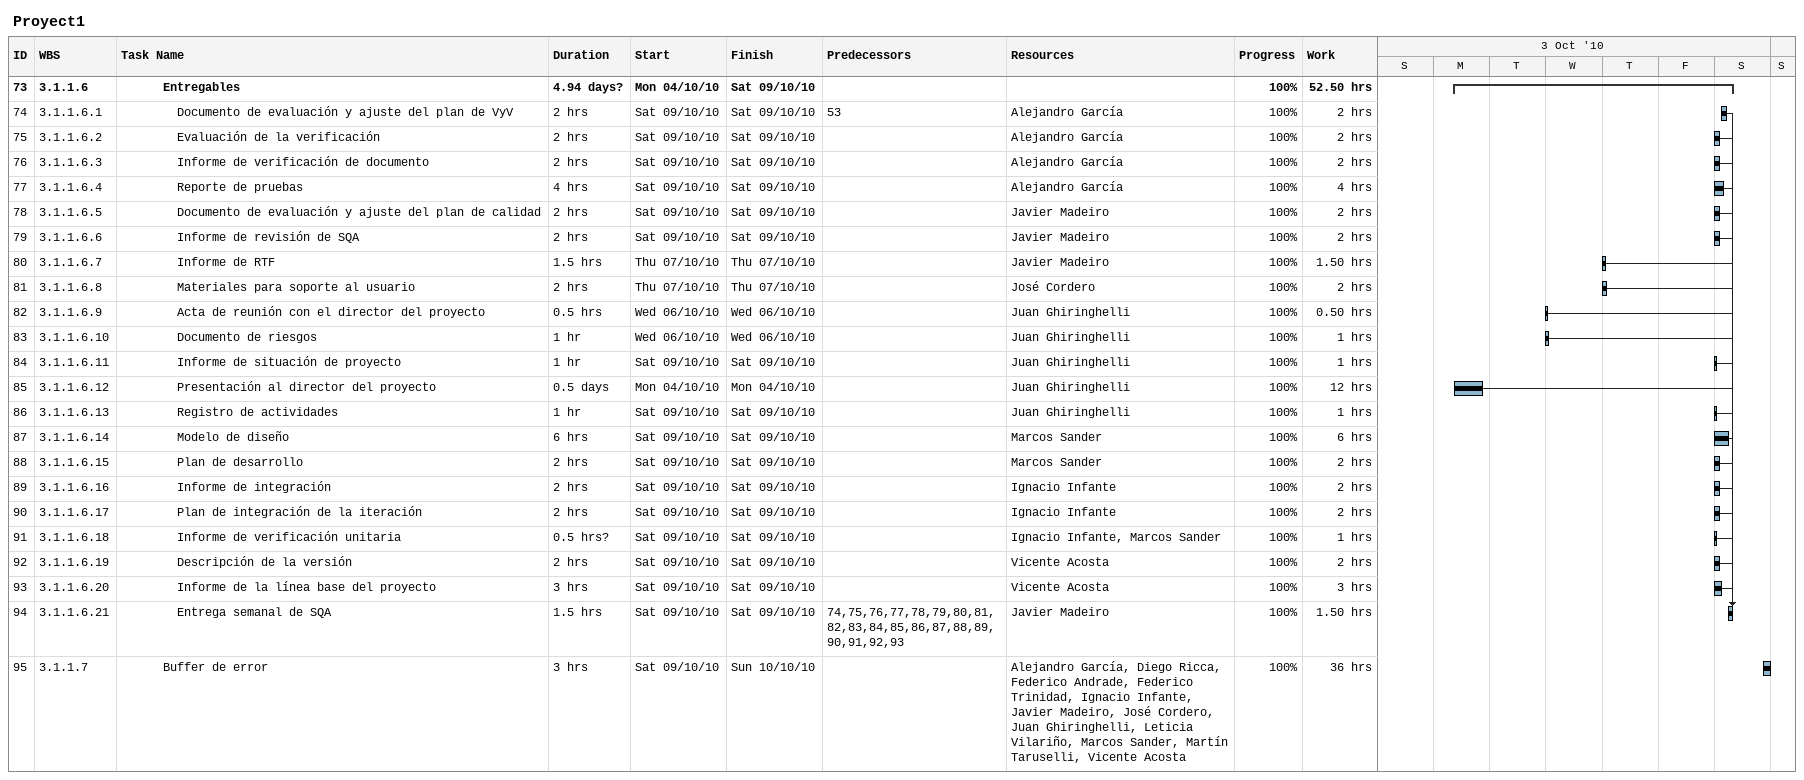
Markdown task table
Proyect1

| ID | WBS | Task | Duration | Start | Finish | Predecessors | Resources | % complete | Work (h) |
|---|---|---|---|---|---|---|---|---|---|
| 73 | 3.1.1.6 | **Entregables** | 4.94d? | 2010-10-04 | 2010-10-09 |  |  | 100 | 52.50 |
| 74 | 3.1.1.6.1 | Documento de evaluación y ajuste del plan de VyV | 2h | 2010-10-09 | 2010-10-09 | 53 | Alejandro García | 100 | 2 |
| 75 | 3.1.1.6.2 | Evaluación de la verificación | 2h | 2010-10-09 | 2010-10-09 |  | Alejandro García | 100 | 2 |
| 76 | 3.1.1.6.3 | Informe de verificación de documento | 2h | 2010-10-09 | 2010-10-09 |  | Alejandro García | 100 | 2 |
| 77 | 3.1.1.6.4 | Reporte de pruebas | 4h | 2010-10-09 | 2010-10-09 |  | Alejandro García | 100 | 4 |
| 78 | 3.1.1.6.5 | Documento de evaluación y ajuste del plan de calidad | 2h | 2010-10-09 | 2010-10-09 |  | Javier Madeiro | 100 | 2 |
| 79 | 3.1.1.6.6 | Informe de revisión de SQA | 2h | 2010-10-09 | 2010-10-09 |  | Javier Madeiro | 100 | 2 |
| 80 | 3.1.1.6.7 | Informe de RTF | 1.5h | 2010-10-07 | 2010-10-07 |  | Javier Madeiro | 100 | 1.50 |
| 81 | 3.1.1.6.8 | Materiales para soporte al usuario | 2h | 2010-10-07 | 2010-10-07 |  | José Cordero | 100 | 2 |
| 82 | 3.1.1.6.9 | Acta de reunión con el director del proyecto | 0.5h | 2010-10-06 | 2010-10-06 |  | Juan Ghiringhelli | 100 | 0.50 |
| 83 | 3.1.1.6.10 | Documento de riesgos | 1h | 2010-10-06 | 2010-10-06 |  | Juan Ghiringhelli | 100 | 1 |
| 84 | 3.1.1.6.11 | Informe de situación de proyecto | 1h | 2010-10-09 | 2010-10-09 |  | Juan Ghiringhelli | 100 | 1 |
| 85 | 3.1.1.6.12 | Presentación al director del proyecto | 0.5d | 2010-10-04 | 2010-10-04 |  | Juan Ghiringhelli | 100 | 12 |
| 86 | 3.1.1.6.13 | Registro de actividades | 1h | 2010-10-09 | 2010-10-09 |  | Juan Ghiringhelli | 100 | 1 |
| 87 | 3.1.1.6.14 | Modelo de diseño | 6h | 2010-10-09 | 2010-10-09 |  | Marcos Sander | 100 | 6 |
| 88 | 3.1.1.6.15 | Plan de desarrollo | 2h | 2010-10-09 | 2010-10-09 |  | Marcos Sander | 100 | 2 |
| 89 | 3.1.1.6.16 | Informe de integración | 2h | 2010-10-09 | 2010-10-09 |  | Ignacio Infante | 100 | 2 |
| 90 | 3.1.1.6.17 | Plan de integración de la iteración | 2h | 2010-10-09 | 2010-10-09 |  | Ignacio Infante | 100 | 2 |
| 91 | 3.1.1.6.18 | Informe de verificación unitaria | 0.5h? | 2010-10-09 | 2010-10-09 |  | Ignacio Infante, Marcos Sander | 100 | 1 |
| 92 | 3.1.1.6.19 | Descripción de la versión | 2h | 2010-10-09 | 2010-10-09 |  | Vicente Acosta | 100 | 2 |
| 93 | 3.1.1.6.20 | Informe de la línea base del proyecto | 3h | 2010-10-09 | 2010-10-09 |  | Vicente Acosta | 100 | 3 |
| 94 | 3.1.1.6.21 | Entrega semanal de SQA | 1.5h | 2010-10-09 | 2010-10-09 | 74, 75, 76, 77, 78, 79, 80, 81, 82, 83, 84, 85, 86, 87, 88, 89, 90, 91, 92, 93 | Javier Madeiro | 100 | 1.50 |
| 95 | 3.1.1.7 | Buffer de error | 3h | 2010-10-09 | 2010-10-10 |  | Alejandro García, Diego Ricca, Federico Andrade, Federico Trinidad, Ignacio Infante, Javier Madeiro, José Cordero, Juan Ghiringhelli, Leticia Vilariño, Marcos Sander, Martín Taruselli, Vicente Acosta | 100 | 36 |
